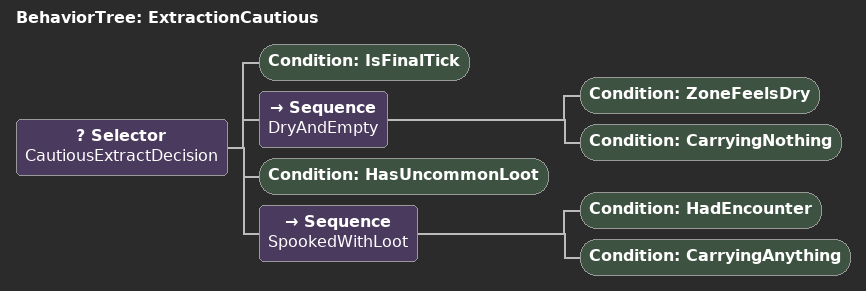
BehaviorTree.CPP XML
<?xml version="1.0" encoding="UTF-8"?>
<root BTCPP_format="4">
  <BehaviorTree ID="ExtractionCautious">
    <Selector name="CautiousExtractDecision">
      <Condition ID="IsFinalTick"/>
      <Sequence name="DryAndEmpty">
        <Condition ID="ZoneFeelsDry"/>
        <Condition ID="CarryingNothing"/>
      </Sequence>
      <Condition ID="HasUncommonLoot"/>
      <Sequence name="SpookedWithLoot">
        <Condition ID="HadEncounter"/>
        <Condition ID="CarryingAnything"/>
      </Sequence>
    </Selector>
  </BehaviorTree>
</root>
